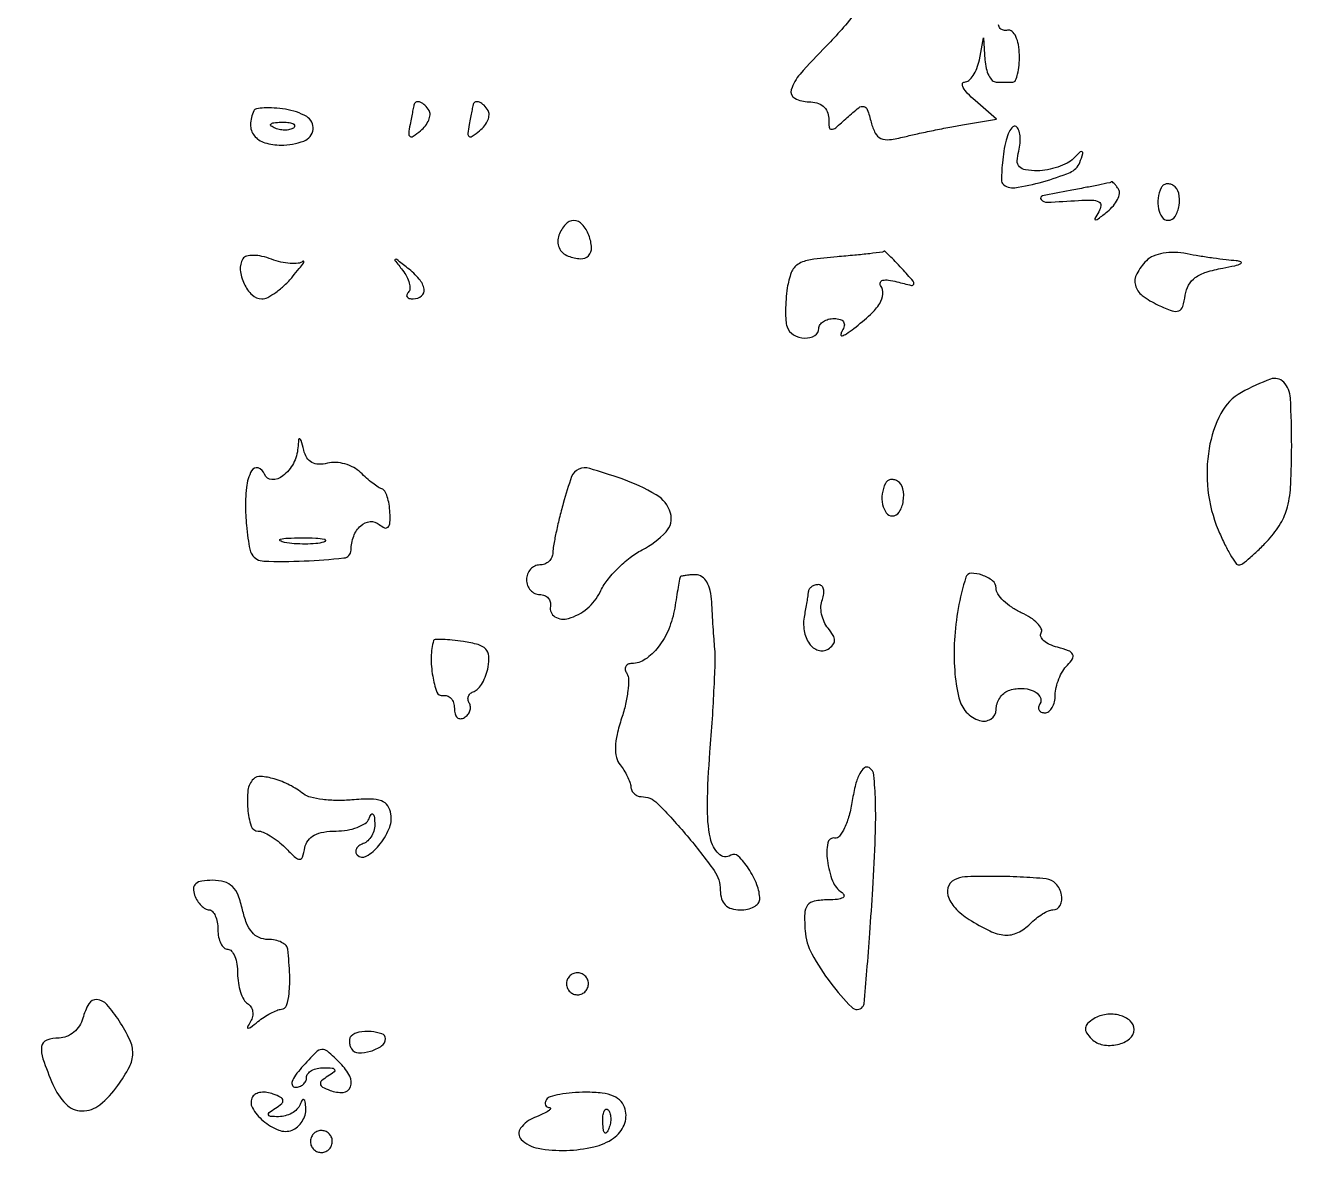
# Model space of a CAD drawing. Extents: x 0 to 5034, y 0 to 2560.
# Drawn here: x 4905.5 to 5034, y 996.2 to 1110.8 of the extents above; entities that cross this region are included whole.
import ezdxf

# ---------------------------------------------------------------- set-up
doc = ezdxf.new("R2010")
doc.units = 0

msp = doc.modelspace()

# ---------------------------------------------------------------- linework, layer by layer
for points in [[(4860.947806, 849.375, -0.000208), (4861.188992, 872.158542, -0.000253), (4861.434571, 893.5, 0.000485), (4861.65013, 913.020275, 0.0007), (4861.79983, 930.28125, 0.000358), (4861.895829, 944.924565, 0.011487), (4861.83456, 948.5, -0.00753), (4861.702192, 953.78366, -0.004429), (4861.695061, 960.103396, -0.001095), (4861.811246, 971.815914, -0.000038), (4862.367921, 1017.5, -0.000167), (4863.24921, 1087.471432, -0.000374), (4863.976365, 1140.639876, -0.000453)], [(4989.841148, 1112.160187, -0.012905), (4988.322256, 1110.334061, -0.014811), (4986.777211, 1108.673023, 0.013646), (4984.099085, 1105.807249, 0.10556), (4983.202516, 1104.219085, 0.363145), (4983.56175, 1103.352757, 0.120843), (4985, 1103, -0.07174), (4985.808103, 1102.883454, -0.10155), (4986.447883, 1102.543127, -0.113349), (4986.85511, 1102.011628, -0.107422), (4987, 1101.345012, 0.028525), (4987.053235, 1100.41265, 0.387308), (4987.288959, 1100.206865, 0.172156), (4987.710473, 1100.366637, 0.008071), (4988.872914, 1101.384989, -0.014118), (4990.054101, 1102.39478, -0.221157), (4990.556435, 1102.519728, -0.266987), (4990.918368, 1102.206538, -0.019975), (4991.312786, 1100.911905, 0.054401), (4991.733185, 1099.809996, 0.173566), (4992.298518, 1099.279181, 0.135685), (4993.168746, 1099.156114, 0.028683), (4994.689872, 1099.443274, -0.00701), (4996.000821, 1099.750107, -0.003698), (4997.636167, 1100.096105, -0.003678), (4999.315776, 1100.425659, -0.005667), (5000.773676, 1100.683516), (5004.047353, 1101.22434), (5001.870667, 1103.11217, -0.023158), (5001.107654, 1103.838476, -0.059778), (5000.651648, 1104.44545, -0.164859), (5000.575884, 1104.822839, -0.377015), (5000.777439, 1105, 0.177369), (5001.22403, 1105.163569, 0.068974), (5001.669934, 1105.660938, 0.056896), (5002.048493, 1106.388981, 0.043915), (5002.294267, 1107.25), (5002.727636, 1109.5), (5002.863818, 1107.25, 0.042203), (5002.989419, 1106.388702, 0.059684), (5003.253747, 1105.660938, 0.076309), (5003.607244, 1105.165716, 0.202329), (5004, 1105), (5004.911875, 1105), (5005.7, 1105, 0.29673), (5005.968194, 1105.17453, 0.045468), (5006.182358, 1105.807812, 0.038516), (5006.324103, 1106.696089, 0.024035), (5006.359091, 1107.75, 0.039296), (5006.260555, 1108.801616, 0.068995), (5005.994728, 1109.632196, 0.103188), (5005.609995, 1110.134974, 0.235307), (5005.159091, 1110.25, -0.109274), (5004.736992, 1110.252217, -0.153705), (5004.41392, 1110.440625, -0.143633), (5004.243082, 1110.79204, -0.091399)]]:
    msp.add_lwpolyline(points, format="xyb")
for points in [[(4944.923489, 1102.75, 0.022627), (4944.879465, 1102.578838, 0.001278), (4944.768639, 1102.042982, 0.001959), (4944.640817, 1101.40412, 0.001435), (4944.503782, 1100.694193, 0.020367), (4944.366074, 1099.76469, 0.292577), (4944.508535, 1099.479244, 0.295382), (4944.825868, 1099.490613, 0.020624), (4945.569283, 1100.057499, 0.053729), (4946.06743, 1100.570492, 0.066817), (4946.403198, 1101.143652, 0.080372), (4946.533867, 1101.6868, 0.158628), (4946.429973, 1102.113307, 0.058821), (4946.014609, 1102.636426, 0.095878), (4945.545492, 1102.951231, 0.167479), (4945.158717, 1102.977568, 0.257983)], [(4950.923489, 1102.75, 0.022627), (4950.879465, 1102.578838, 0.001278), (4950.768639, 1102.042982, 0.001959), (4950.640817, 1101.40412, 0.001435), (4950.503782, 1100.694193, 0.020367), (4950.366074, 1099.76469, 0.292577), (4950.508535, 1099.479244, 0.295382), (4950.825868, 1099.490613, 0.020624), (4951.569283, 1100.057499, 0.053729), (4952.06743, 1100.570492, 0.066817), (4952.403198, 1101.143652, 0.080372), (4952.533867, 1101.6868, 0.158628), (4952.429973, 1102.113307, 0.058821), (4952.014609, 1102.636426, 0.095878), (4951.545492, 1102.951231, 0.167479), (4951.158717, 1102.977568, 0.257983)], [(4928.641106, 1102.083269, 0.101996), (4928.31118, 1100.683212, 0.176841), (4928.684676, 1099.563362, 0.15343), (4929.751536, 1098.842336, 0.072587), (4931.412009, 1098.6, 0.088782), (4933.724696, 1099.013912, 0.28103), (4934.659647, 1100.197255, 0.301685), (4934.01098, 1101.489381, 0.093724), (4931.853047, 1102.234876, 0.019431), (4930.706559, 1102.357871, 0.028803), (4929.696334, 1102.368402, 0.028124), (4928.910044, 1102.286809, 0.249078)], [(4932.729167, 1100.395833, -0.126455), (4932.402231, 1100.202593, -0.060344), (4931.916927, 1100.123424, -0.05415), (4931.359369, 1100.160852, -0.051402), (4930.8125, 1100.316886, -0.054073), (4930.395823, 1100.538436, -0.470617), (4930.37858, 1100.720685, -0.168741), (4930.670344, 1100.862007, -0.018894), (4931.416667, 1100.921053, -0.028489), (4932.112848, 1100.910055, -0.077125), (4932.592839, 1100.799335, -0.208169), (4932.77538, 1100.614691, -0.296942)], [(5004.784359, 1097.984105, 0.010383), (5004.637474, 1096.814808, 0.015233), (5004.561127, 1095.781276, 0.010523), (5004.542251, 1094.932256, 0.19922), (5004.641792, 1094.691541, 0.237589), (5005.887046, 1094.280438, 0.030226), (5008.734604, 1094.881691, 0.031015), (5011.499132, 1095.830263, 0.206526), (5012.491191, 1096.851461, 0.009217), (5012.808706, 1097.734521, 0.346686), (5012.742258, 1097.921946, 0.339227), (5012.541927, 1097.903577, 0.009047), (5011.859246, 1097.25, -0.075451), (5011.203199, 1096.770563, -0.038192), (5010.260018, 1096.367188, -0.036836), (5009.201029, 1096.092099, -0.045158), (5008.183369, 1096, -0.035711), (5006.96927, 1096.086823, -0.168985), (5006.358903, 1096.402718, -0.202449), (5006.138783, 1096.989471, -0.053847), (5006.289489, 1097.999004, 0.040514), (5006.430976, 1098.800193, 0.050637), (5006.425409, 1099.554971, 0.059358), (5006.285873, 1100.158689, 0.169471), (5006.018122, 1100.4888, 0.348099), (5005.681568, 1100.449452, 0.081871), (5005.32813, 1099.955498, 0.051095), (5005.009742, 1099.098186, 0.026947)], [(5011.5, 1094, 0.007917), (5008.69198, 1093.451208, 0.567503), (5008.566323, 1093.083867, 0.231794), (5009.200307, 1092.806443, 0.006078), (5012.362916, 1092.981248, -0.019636), (5013.750086, 1093.020244, -0.124687), (5014.426413, 1092.840864, -0.300927), (5014.627679, 1092.453162, -0.109443), (5014.420958, 1091.837211, 0.013618), (5014.030488, 1091.146594, 0.575195), (5014.103404, 1091.02941, 0.159421), (5014.368494, 1091.124964, 0.004823), (5015.297031, 1091.863307, 0.045407), (5015.899872, 1092.450424, 0.060421), (5016.323224, 1093.086608, 0.074798), (5016.515863, 1093.673515, 0.182333), (5016.429973, 1094.113307, 0.02147), (5016.206124, 1094.44297, 0.035527), (5015.986842, 1094.697849, 0.040954), (5015.798595, 1094.858818, 0.327123), (5015.690983, 1094.858095, -0.108433), (5015.530457, 1094.78583, -0.001255), (5014.381101, 1094.547493, -0.00376), (5013.046896, 1094.284755, -0.002437)], [(5020.754232, 1094.266312, 0.084697), (5020.436116, 1093.221291, 0.082939), (5020.479003, 1092.121909, 0.104464), (5020.84371, 1091.288862, 0.234312), (5021.437328, 1090.972506, 0.26629), (5022.162879, 1091.360605, 0.1021), (5022.575922, 1092.472687, 0.093314), (5022.533019, 1093.735512, 0.201974), (5021.980032, 1094.512341, 0.086456), (5021.629461, 1094.652808, 0.102024), (5021.272696, 1094.654687, 0.11056), (5020.965717, 1094.518222, 0.11748)], [(4959.623848, 1089.462146, 0.092161), (4959.504122, 1088.813795, 0.103874), (4959.634902, 1088.194765, 0.104304), (4960.002965, 1087.682533, 0.093639), (4960.559987, 1087.338607, 0.076522), (4961.809452, 1087.067507, 0.216242), (4962.624135, 1087.378824, 0.214489), (4962.930575, 1088.199704, 0.075422), (4962.654923, 1089.456872, 0.089288), (4961.988192, 1090.557855, 0.214827), (4961.139006, 1090.942142, 0.215353), (4960.290093, 1090.560506, 0.089658)], [(4987.856094, 1087.269294, 0.015365), (4985.147048, 1086.969328, 0.104831), (4983.891297, 1086.511078, 0.164516), (4983.207119, 1085.675121, 0.053562), (4982.802767, 1084.109523, 0.017466), (4982.67448, 1082.956455, 0.017529), (4982.627195, 1081.798651, 0.017644), (4982.657032, 1080.788291, 0.064324), (4982.780006, 1080.159981, 0.182203), (4983.4258, 1079.364973, 0.120199), (4984.567177, 1079.025748, 0.146542), (4985.586632, 1079.276706, 0.265597), (4986, 1080, -0.153634), (4986.120018, 1080.381379, -0.097988), (4986.457961, 1080.70625, -0.080552), (4986.962904, 1080.925455, -0.062283), (4987.559017, 1081, -0.066197), (4988.166857, 1080.919172, -0.185208), (4988.508155, 1080.669978, -0.202208), (4988.578047, 1080.274284, -0.079362), (4988.367059, 1079.75, 0.096966), (4988.233966, 1079.382731, 0.524443), (4988.361763, 1079.261481, 0.098107), (4988.794358, 1079.445653, 0.014904), (4989.558042, 1080, 0.020318), (4991.257081, 1081.42622, 0.068635), (4992.182869, 1082.537056, 0.121343), (4992.491979, 1083.481748, 0.158379), (4992.277645, 1084.359778, -0.235596), (4992.248647, 1084.678188, -0.250251), (4992.485483, 1084.881112, -0.090769), (4993.069004, 1084.90269, -0.027932), (4993.935675, 1084.727072, 0.006809), (4995.397865, 1084.365901, 0.376946), (4995.628215, 1084.489481, 0.27507), (4995.57394, 1084.788716, 0.004818), (4994.437059, 1086.069549, 0.006901), (4993.760202, 1086.797031, 0.011949), (4993.175306, 1087.379982, 0.006012), (4992.684178, 1087.835512, 0.489694), (4992.595012, 1087.819752, -0.245828), (4992.480072, 1087.740509, -0.001464), (4991.163762, 1087.583702, -0.005564), (4989.643242, 1087.42421, -0.003458)], [(5019.25, 1086.866447, 0.071737), (5018.266642, 1085.533585, 0.190762), (5018.132839, 1084.379376, 0.167277), (5018.831897, 1083.342215, 0.053077), (5020.453913, 1082.369517, 0.021123), (5021.856485, 1081.789875, 0.176638), (5022.531669, 1081.789886, 0.235193), (5022.939777, 1082.220024, 0.038882), (5023.196111, 1083.369517, -0.091967), (5023.542326, 1084.396679, -0.109565), (5024.220315, 1085.159209, -0.081352), (5025.328264, 1085.712857, -0.031559), (5027, 1086.118359, 0.011143), (5028.243445, 1086.366736, 0.070091), (5028.847656, 1086.593744, 0.629561), (5028.838925, 1086.760559, 0.083414), (5028.375, 1086.868359, -0.013236), (5027.357867, 1086.958448, -0.005977), (5026.029688, 1087.127724, -0.005913), (5024.631101, 1087.339882, -0.00804), (5023.375, 1087.566447, 0.041341), (5022.129018, 1087.706455, 0.04938), (5020.950704, 1087.624529, 0.055673), (5019.952863, 1087.338323, 0.100682)], [(4927.532157, 1087.052032, 0.164376), (4927.272579, 1085.931987, 0.086305), (4927.658641, 1084.538587, 0.089276), (4928.474259, 1083.397438, 0.195477), (4929.452001, 1083, 0.121773), (4930.055038, 1083.149077, 0.034565), (4930.882815, 1083.660938, 0.032623), (4931.768162, 1084.38887, 0.029422), (4932.584356, 1085.25, 0.006193), (4933.260831, 1086.073987, 0.020697), (4933.674841, 1086.637504, 0.185816), (4933.708717, 1086.785655, 0.583175), (4933.636521, 1086.813844, -0.144415), (4933.151736, 1086.610692, -0.044025), (4932.347969, 1086.593018, -0.039981), (4931.398513, 1086.732559, -0.034383), (4930.432579, 1087.025633, 0.035999), (4929.472077, 1087.313677, 0.05262), (4928.595569, 1087.414252, 0.065841), (4927.908657, 1087.329758, 0.193186)], [(4943.741324, 1085.907991, -0.04346), (4944.167948, 1085.250225, -0.05878), (4944.424724, 1084.590349, -0.073134), (4944.485663, 1084.026546, -0.188967), (4944.324657, 1083.657991, 0.113033), (4944.167715, 1083.407824, 0.253554), (4944.20266, 1083.193285, 0.172529), (4944.43152, 1083.046271, 0.057388), (4944.833333, 1083, 0.167773), (4945.678346, 1083.291752, 0.279531), (4945.935729, 1083.973993, 0.133893), (4945.44097, 1084.996659, 0.047268), (4944.25, 1086.127555, 0.001728), (4943.151917, 1086.982619, 0.272896), (4943.003157, 1087.001363, 0.488078), (4942.97634, 1086.898565, 0.002328)], [(5028.891725, 1073.502282, 0.150147), (5026.808571, 1071.374828, 0.077597), (5025.619467, 1067.809614, 0.069262), (5025.498273, 1063.593887, 0.071676), (5026.540429, 1059.557482, 0.013919), (5027.155098, 1058.194324, 0.020889), (5027.772893, 1057.04501, 0.016714), (5028.33486, 1056.165204, 0.24709), (5028.648749, 1056, 0.164784), (5029.005338, 1056.1208, 0.013435), (5029.782595, 1056.74951, 0.016914), (5030.684234, 1057.574156, 0.012184), (5031.635329, 1058.551522, 0.052069), (5032.873674, 1060.203113, 0.073976), (5033.57312, 1061.896801, 0.049278), (5033.909254, 1064.191008, 0.011751), (5034, 1068.051522, 0.012881), (5033.874185, 1072.934346, 0.177183), (5033.191908, 1074.538022, 0.302735), (5031.850606, 1074.851929, 0.034969)], [(4933.116001, 1067.872445, -0.106365), (4932.658714, 1066.300462, -0.102489), (4931.59132, 1065.031358, -0.175678), (4930.482368, 1064.664548, -0.309362), (4929.734151, 1065.208262, 0.231485), (4929.085832, 1065.841333, 0.369403), (4928.411704, 1065.564886, 0.090702), (4927.899061, 1063.865679, 0.037437), (4927.809201, 1061.455255, 0.012157), (4927.897211, 1060.034995, 0.014635), (4928.051307, 1058.706396, 0.013339), (4928.242203, 1057.603662, 0.089106), (4928.445789, 1057.087716, 0.252001), (4929.664318, 1056.384359, 0.017678), (4933.742709, 1056.407098, 0.016537), (4937.789339, 1056.707089, 0.378364), (4938.513764, 1057.5, -0.085597), (4938.782393, 1058.914805, -0.118605), (4939.502824, 1059.980336, -0.164587), (4940.448529, 1060.395783, -0.197612), (4941.369431, 1060.108362, 0.071128), (4941.918956, 1059.770911, 0.320377), (4942.266844, 1059.845569, 0.172052), (4942.457842, 1060.299168, 0.025386), (4942.46493, 1061.309804, 0.030326), (4942.375435, 1062.164074, 0.040572), (4942.185646, 1062.919576, 0.04588), (4941.933013, 1063.486951, 0.195176), (4941.648812, 1063.714286, -0.074537), (4941.280112, 1063.886953, -0.016803), (4940.715176, 1064.290592, -0.017057), (4940.088588, 1064.805733, -0.0158), (4939.481877, 1065.375266, 0.073861), (4938.785713, 1065.891369, 0.05453), (4937.894269, 1066.249014, 0.054833), (4936.952853, 1066.403868, 0.077468), (4936.108784, 1066.318197, -0.066908), (4935.229429, 1066.210235, -0.124937), (4934.540523, 1066.393528, -0.129178), (4934.037305, 1066.877165, -0.07412), (4933.707194, 1067.657216, 0.005129), (4933.441958, 1068.64383, 0.241743), (4933.305359, 1068.791265, 0.487812), (4933.19061, 1068.719554, 0.008347)], [(4960.052581, 1062.25, 0.007651), (4959.653482, 1060.722645, 0.008467), (4959.315435, 1059.234375, 0.007956), (4959.068994, 1057.956453, 0.042559), (4959.005577, 1057.25, -0.105698), (4958.901387, 1056.773056, -0.09883), (4958.609972, 1056.367188, -0.095777), (4958.176083, 1056.095102, -0.092545), (4957.666667, 1056, 0.111732), (4957.158026, 1055.884901, 0.100101), (4956.725, 1055.559375, 0.094518), (4956.434507, 1055.072738, 0.087646), (4956.333333, 1054.5, 0.087646), (4956.434507, 1053.927262, 0.094518), (4956.725, 1053.440625, 0.100101), (4957.158026, 1053.115099, 0.111732), (4957.666667, 1053, -0.093192), (4958.156359, 1052.90793, -0.117191), (4958.534896, 1052.646165, -0.123741), (4958.741881, 1052.254565, -0.111622), (4958.75, 1051.795455, 0.3205), (4959.213778, 1050.744733, 0.206944), (4960.588468, 1050.56964, 0.103669), (4962.488541, 1051.578337, 0.107718), (4963.792708, 1053.253373, -0.052885), (4964.511395, 1054.418738, -0.031432), (4965.589462, 1055.64512, -0.03118), (4966.832406, 1056.745172, -0.046257), (4968.056183, 1057.529053, 0.084071), (4970.487463, 1059.358201, 0.267182), (4970.945215, 1061.262639, 0.191683), (4969.491376, 1063.116475, 0.047935), (4965.929002, 1064.755333, 0.01106), (4962.741416, 1065.78788, 0.175299), (4961.622135, 1065.725213, 0.210435), (4960.904, 1064.958936, 0.01682)], [(4992.754232, 1064.266312, 0.084697), (4992.436116, 1063.221291, 0.082939), (4992.479003, 1062.121909, 0.104464), (4992.84371, 1061.288862, 0.234312), (4993.437328, 1060.972506, 0.26629), (4994.162879, 1061.360605, 0.1021), (4994.575922, 1062.472687, 0.093314), (4994.533019, 1063.735512, 0.201974), (4993.980032, 1064.512341, 0.086456), (4993.629461, 1064.652808, 0.102024), (4993.272696, 1064.654687, 0.11056), (4992.965717, 1064.518222, 0.11748)], [(4935.761659, 1058.31292, -0.041951), (4934.934218, 1058.169017, -0.020826), (4933.869594, 1058.119272, -0.020511), (4932.754739, 1058.159391, -0.028254), (4931.761659, 1058.292739, -0.082665), (4931.319562, 1058.45659, -0.67161), (4931.339362, 1058.605813, -0.053901), (4932.071102, 1058.715166, -0.008901), (4933.5, 1058.747817, -0.009782), (4934.938425, 1058.726931, -0.038992), (4935.814362, 1058.62839, -0.417468), (4935.916221, 1058.476221, -0.285845)], [(4971.917769, 1054.75, 0.03491), (4971.871101, 1054.56568, 0.00091), (4971.722127, 1053.729795, 0.001918), (4971.552635, 1052.746619, 0.001309), (4971.367225, 1051.628027, -0.057664), (4970.761113, 1049.494864, -0.066724), (4969.702572, 1047.668567, -0.07813), (4968.384006, 1046.424561, -0.151229), (4967.012412, 1046, 0.102402), (4966.630407, 1045.920935, 0.17846), (4966.399131, 1045.700507, 0.166522), (4966.357171, 1045.369768, 0.087661), (4966.512083, 1044.98045, -0.140252), (4966.684709, 1044.368358, -0.02819), (4966.615934, 1043.226641, -0.027752), (4966.379159, 1041.863814, -0.02282), (4965.980775, 1040.441748, 0.023426), (4965.52544, 1038.808777, 0.04806), (4965.354674, 1037.492791, 0.064388), (4965.453373, 1036.463553, 0.117669), (4965.824638, 1035.711298, -0.031746), (4966.215692, 1035.174116, -0.02693), (4966.559603, 1034.562069, -0.027812), (4966.812175, 1033.968782, -0.065603), (4966.914963, 1033.5, 0.092473), (4967.02033, 1033.118174, 0.088752), (4967.257227, 1032.79375, 0.090428), (4967.587497, 1032.576102, 0.100918), (4967.960704, 1032.5, -0.200458), (4969.618997, 1031.807329, -0.019318), (4972.629314, 1028.515904, -0.021042), (4975.362258, 1024.995347, -0.15575), (4976, 1022.99768, 0.072433), (4976.126953, 1022.125931, 0.12483), (4976.50029, 1021.49971, 0.124726), (4977.127204, 1021.126771, 0.072244), (4978, 1021, 0.051316), (4978.765259, 1021.078748, 0.071248), (4979.4125, 1021.313062, 0.091301), (4979.84758, 1021.658957, 0.181196), (4980, 1022.065741, 0.094577), (4979.717259, 1023.547137, 0.050987), (4978.857635, 1025.202071, 0.053918), (4977.826833, 1026.454361, 0.344747), (4977.063134, 1026.539019, -0.34994), (4975.835253, 1026.686663, -0.145647), (4974.99799, 1028.26158, -0.054409), (4974.687089, 1031.681673, -0.015624), (4974.949496, 1037, 0.003762), (4975.198291, 1040.40111, 0.004575), (4975.378201, 1043.590625, 0.003874), (4975.484121, 1046.274189, 0.031638), (4975.445431, 1047.5, -0.00482), (4975.363442, 1048.460357, -0.00218), (4975.273624, 1049.720312, -0.002158), (4975.190363, 1051.050918, -0.00295), (4975.127623, 1052.25, 0.041974), (4974.976536, 1053.403206, 0.080232), (4974.635894, 1054.270396, 0.11072), (4974.131755, 1054.806202, 0.149933), (4973.5, 1055, 0.015605), (4972.91926, 1054.981871, 0.023578), (4972.41647, 1054.926563, 0.020283), (4972.024083, 1054.848137, 0.259392)], [(5000.923489, 1054.75, 0.029335), (5000.15351, 1051.580812, 0.030559), (4999.772898, 1048.386294, 0.031884), (4999.792146, 1045.311174, 0.040277), (5000.218497, 1042.5, 0.128008), (5000.971716, 1041.072977, 0.132762), (5002.315812, 1040.218028, 0.218755), (5003.472202, 1040.367069, 0.258512), (5004, 1041.319687, -0.078112), (5004.093509, 1041.914594, -0.066062), (5004.367188, 1042.490318, -0.067836), (5004.772146, 1042.960371, -0.093218), (5005.25, 1043.245704, -0.087583), (5006.535929, 1043.476617, -0.099695), (5007.761697, 1043.233526, -0.159488), (5008.450809, 1042.640231, -0.281404), (5008.447214, 1041.91459, 0.092807), (5008.312451, 1041.565579, 0.171257), (5008.359094, 1041.268661, 0.174358), (5008.580506, 1041.070312, 0.096615), (5008.940983, 1041, 0.166206), (5009.34498, 1041.138108, 0.095335), (5009.688914, 1041.52875, 0.076258), (5009.921394, 1042.111511, 0.056901), (5010, 1042.8, -0.057679), (5010.090218, 1043.579465, -0.038924), (5010.362121, 1044.433371, -0.039084), (5010.760614, 1045.229242, -0.06084), (5011.232753, 1045.832753, 0.05587), (5011.750746, 1046.481528, 0.271724), (5011.764989, 1046.933319, 0.180205), (5011.346492, 1047.296753, 0.025689), (5010.244001, 1047.646443, -0.041799), (5009.432223, 1047.932985, -0.073798), (5008.835197, 1048.315834, -0.114414), (5008.5378, 1048.727669, -0.242376), (5008.567636, 1049.109437, 0.259193), (5008.587282, 1049.533017, 0.079103), (5008.201702, 1050.07454, 0.056757), (5007.496234, 1050.645926, 0.034977), (5006.556388, 1051.156262, -0.040273), (5005.578209, 1051.700886, -0.046675), (5004.750939, 1052.372353, -0.052737), (5004.179556, 1053.0642, -0.147288), (5004, 1053.660515, 0.233515), (5003.641335, 1054.386608, 0.078367), (5002.572199, 1054.966195, 0.088024), (5001.459688, 1055.151162, 0.326669)], [(4984.923489, 1053.25, -0.012164), (4984.873569, 1052.855882, -0.003452), (4984.776823, 1052.245618, -0.003475), (4984.657976, 1051.557714, -0.003671), (4984.531643, 1050.88402, 0.088603), (4984.506823, 1049.330009, 0.113408), (4985.044931, 1048.008247, 0.162297), (4985.946197, 1047.34206, 0.220555), (4986.936755, 1047.460912, 0.075522), (4987.431146, 1047.881008, 0.180869), (4987.597095, 1048.324799, 0.13691), (4987.448557, 1048.857023, 0.037125), (4986.936683, 1049.576293, -0.069238), (4986.535938, 1050.223418, -0.054945), (4986.287645, 1051.008164, -0.056278), (4986.22037, 1051.805133, -0.084748), (4986.35674, 1052.487265, 0.055413), (4986.50817, 1053.066534, 0.099359), (4986.482181, 1053.555634, 0.146758), (4986.28876, 1053.876422, 0.186304), (4985.968615, 1054, 0.074609), (4985.592753, 1053.943601, 0.08132), (4985.262056, 1053.779687, 0.089972), (4985.026538, 1053.53626, 0.122548)], [(4946.9, 1048.326807, 0.072026), (4946.645905, 1046.68056, 0.044149), (4946.800971, 1044.7194, 0.044649), (4947.228168, 1043.089828, 0.375719), (4947.840909, 1042.75, -0.13841), (4948.282115, 1042.722327, -0.127778), (4948.659517, 1042.468601, -0.106668), (4948.912902, 1042.017933, -0.075056), (4949, 1041.440983, 0.067432), (4949.074611, 1040.890269, 0.140899), (4949.298542, 1040.524436, 0.190788), (4949.63036, 1040.397824, 0.136093), (4950.016312, 1040.510081, 0.08179), (4950.364971, 1040.813905, 0.092127), (4950.580585, 1041.202051, 0.100674), (4950.631229, 1041.612904, 0.119451), (4950.510081, 1041.983688, -0.111073), (4950.389793, 1042.332214, -0.127183), (4950.439526, 1042.680313, -0.120646), (4950.655916, 1042.973971, -0.093739), (4951.003677, 1043.167892, 0.134201), (4951.422989, 1043.447771, 0.048339), (4951.842643, 1044.037059, 0.043654), (4952.199713, 1044.805532, 0.039386), (4952.432812, 1045.651119, 0.064426), (4952.500976, 1046.756653, 0.178303), (4952.188059, 1047.457378, 0.133417), (4951.417903, 1047.911361, 0.030421), (4949.922904, 1048.224623, 0.010722), (4948.795215, 1048.365504, 0.017264), (4947.829228, 1048.431599, 0.011382), (4947.051382, 1048.440177, 0.326435)], [(4989.398003, 1032.087509, -0.026764), (4989.070689, 1030.56736, -0.042643), (4988.613976, 1029.319393, -0.052812), (4988.106483, 1028.475806, -0.284108), (4987.628659, 1028.290447, 0.416227), (4986.907927, 1027.791784, 0.076919), (4986.866416, 1026.000467, 0.060312), (4987.395931, 1023.934005, 0.158754), (4988.35306, 1022.765313, -0.192301), (4988.555453, 1022.482483, -0.343422), (4988.445026, 1022.235504, -0.096832), (4987.891469, 1022.066885, -0.024162), (4986.942691, 1022.015313, 0.042288), (4985.543392, 1021.888311, 0.191667), (4984.859961, 1021.465734, 0.153408), (4984.567689, 1020.623001, 0.024634), (4984.602692, 1018.861113, 0.108781), (4985.283914, 1016.543083, 0.036506), (4987.215182, 1013.566345, 0.034195), (4989.347008, 1011.120293, 0.429576), (4990.447402, 1011.148814, 0.162504), (4990.586777, 1011.46843, 0.000907), (4990.879307, 1014.814466, 0.003757), (4991.178543, 1018.649213, 0.002363), (4991.473352, 1023.134476, 0.005882), (4991.732685, 1028.407256, 0.016716), (4991.747223, 1032.08609, 0.016539), (4991.585491, 1034.668302, 0.234564), (4991.110774, 1035.431538, 0.311578), (4990.623765, 1035.406916, 0.111165), (4990.154234, 1034.843517, 0.056992), (4989.733087, 1033.722911, 0.02177)], [(4928.597766, 1034.264432, 0.168232), (4928.053984, 1033.144601, 0.052159), (4928.026464, 1031.245545, 0.054131), (4928.374297, 1029.51083, 0.327164), (4929.071429, 1029, -0.105445), (4929.59647, 1028.888029, -0.031962), (4930.321205, 1028.506913, -0.030442), (4931.100072, 1027.963829, -0.028919), (4931.821429, 1027.321407, 0.010058), (4932.87706, 1026.307398, 0.188479), (4933.298157, 1026.142815, 0.330021), (4933.583549, 1026.35421, 0.026367), (4933.823324, 1027.321407, -0.119028), (4934.15175, 1028.042796, -0.105187), (4934.786216, 1028.573982, -0.080553), (4935.735875, 1028.895728, -0.0415), (4936.989991, 1029, 0.040952), (4938.11523, 1029.092317, 0.048447), (4939.146265, 1029.367188, 0.055371), (4939.943326, 1029.770049, 0.153349), (4940.337719, 1030.25, -0.039934), (4940.556639, 1030.68816, -0.436971), (4940.728876, 1030.723735, -0.209411), (4940.86373, 1030.497581, -0.019378), (4940.921053, 1029.833333, -0.070911), (4940.85767, 1029.162848, -0.067657), (4940.609622, 1028.525112, -0.072385), (4940.221879, 1028.015666, -0.108595), (4939.75, 1027.720238, 0.065531), (4939.318331, 1027.498843, 0.116828), (4939.05253, 1027.203869, 0.158807), (4938.992657, 1026.885405, 0.155113), (4939.130952, 1026.589286, 0.352284), (4940.064303, 1026.449481, 0.087269), (4941.331487, 1027.52296, 0.070358), (4942.364726, 1029.195485, 0.140572), (4942.570073, 1030.723525, 0.11461), (4942.241784, 1031.560103, 0.156637), (4941.605468, 1032.051781, 0.088107), (4940.500088, 1032.243073, 0.020388), (4938.606349, 1032.157469, -0.025036), (4937.099417, 1032.103376, -0.027203), (4935.636212, 1032.203869, -0.028103), (4934.404064, 1032.427008, -0.105824), (4933.699975, 1032.763838, 0.045658), (4932.27207, 1033.670682, 0.047166), (4930.718435, 1034.291772, 0.051679), (4929.355745, 1034.543649, 0.219661)], [(4922.638374, 1022.5, 0.048303), (4922.924763, 1021.926204, 0.053891), (4923.307216, 1021.440625, 0.061199), (4923.723081, 1021.108626, 0.13875), (4924.106989, 1021, -0.208972), (4924.448422, 1020.850784, -0.081888), (4924.737678, 1020.4125, -0.06238), (4924.934472, 1019.765672, -0.042713), (4925, 1019, 0.048028), (4925.073693, 1018.234582, 0.068025), (4925.29375, 1017.5875, 0.088204), (4925.618118, 1017.151477, 0.191087), (4926, 1017, -0.222681), (4926.382793, 1016.820624, -0.076538), (4926.70625, 1016.282961, -0.058208), (4926.92683, 1015.49372, -0.039081), (4927, 1014.559017, 0.038227), (4927.075066, 1013.578603, 0.041761), (4927.298542, 1012.650564, 0.045839), (4927.625614, 1011.900891, 0.129267), (4928.016312, 1011.489919, -0.114024), (4928.349683, 1011.159704, -0.098926), (4928.526028, 1010.699422, -0.092469), (4928.517838, 1010.179442, -0.085227), (4928.324353, 1009.680902, 0.016785), (4928.008747, 1009.112256, 0.553529), (4928.075199, 1009.000888, 0.170496), (4928.312781, 1009.078573, 0.006443), (4929.058042, 1009.664963, -0.025426), (4929.679866, 1010.117108, -0.024081), (4930.355487, 1010.512698, -0.024832), (4930.986835, 1010.803699, -0.073374), (4931.45, 1010.914963, 0.295809), (4931.959083, 1011.313741, 0.056228), (4932.2273, 1012.520232, 0.03739), (4932.286555, 1014.390574, 0.01415), (4932.1, 1017, 0.173926), (4931.91813, 1017.382265, 0.080861), (4931.465215, 1017.70625, 0.065326), (4930.821655, 1017.926042, 0.0497), (4930.079455, 1018, -0.105113), (4929.18471, 1018.190199, -0.11088), (4928.464346, 1018.726286, -0.084727), (4927.908644, 1019.650993, -0.038986), (4927.5, 1021, 0.037257), (4927.057991, 1022.477511, 0.107456), (4926.476084, 1023.367134, 0.129236), (4925.648271, 1023.841551, 0.065934), (4924.45193, 1024, 0.035143), (4923.359221, 1023.923104, 0.13851), (4922.748081, 1023.653272, 0.216748), (4922.520527, 1023.18561, 0.098408)], [(5000.002933, 1024.166667, 0.192972), (4999.201167, 1023.488423, 0.197727), (4999.10041, 1022.452839, 0.118452), (4999.829236, 1021.206747, 0.059043), (5001.25, 1020.039371, 0.029649), (5003.351701, 1018.862179, 0.094851), (5004.896539, 1018.447646, 0.131632), (5006.188799, 1018.694481, 0.083922), (5007.443444, 1019.586301, -0.028992), (5008.051151, 1020.127343, -0.030484), (5008.707643, 1020.584726, -0.032011), (5009.318748, 1020.905646, -0.105277), (5009.761905, 1021, 0.283548), (5010.50394, 1021.457596, 0.171072), (5010.63893, 1022.516895, 0.128712), (5010.065511, 1023.650993, 0.190141), (5009.083333, 1024.150959, 0.012753), (5006.44171, 1024.334984, 0.01058), (5003.623963, 1024.399488, 0.008276), (5001.10104, 1024.362093, 0.072502)], [(4960.552786, 1014.08541, 0.099038), (4960.401684, 1013.679226, 0.097945), (4960.417584, 1013.244476, 0.097945), (4960.597789, 1012.848514, 0.099038), (4960.91459, 1012.552786, 0.099038), (4961.320774, 1012.401684, 0.097945), (4961.755524, 1012.417584, 0.097945), (4962.151486, 1012.597789, 0.099038), (4962.447214, 1012.91459, 0.099038), (4962.598316, 1013.320774, 0.097945), (4962.582416, 1013.755524, 0.097945), (4962.402211, 1014.151486, 0.099038), (4962.08541, 1014.447214, 0.099038), (4961.679226, 1014.598316, 0.097945), (4961.244476, 1014.582416, 0.097945), (4960.848514, 1014.402211, 0.099038)], [(4911.289749, 1010, -0.081717), (4910.948101, 1009.232588, -0.073995), (4910.368896, 1008.584907, -0.076311), (4909.645137, 1008.149974, -0.097502), (4908.883369, 1008, 0.088816), (4907.622148, 1007.774185, 0.277676), (4907.105361, 1007.128221, 0.119302), (4907.236661, 1005.875495, 0.014362), (4908.25, 1003.267786, 0.093547), (4909.548902, 1001.310561, 0.198694), (4911.189658, 1000.605112, 0.173884), (4913.017338, 1001.232251, 0.070561), (4914.847326, 1003.176872, 0.032282), (4916.008201, 1005.071974, 0.11699), (4916.358484, 1006.431605, 0.11675), (4916.06107, 1007.805261, 0.032086), (4914.973722, 1009.75, 0.037683), (4913.718394, 1011.403703, 0.197096), (4912.713608, 1011.897727, 0.284073), (4911.899265, 1011.467745, 0.069022)], [(5013.917675, 1009.949121, 0.050582), (5013.288944, 1009.466525, 0.177966), (5013.064941, 1009.017593, 0.176332), (5013.18405, 1008.527683, 0.049497), (5013.691142, 1007.908858, 0.152099), (5014.828218, 1007.311796, 0.100145), (5016.316801, 1007.338584, 0.113267), (5017.544649, 1007.921421, 0.229411), (5018, 1008.861626, 0.215035), (5017.607762, 1009.731487, 0.116324), (5016.552339, 1010.297085, 0.096381), (5015.172548, 1010.391299, 0.10781)], [(4938.527186, 1008.193853, 0.126718), (4938.384342, 1007.951895, 0.07666), (4938.341558, 1007.61998, 0.068433), (4938.401535, 1007.251796, 0.063947), (4938.559212, 1006.904194, 0.251502), (4939.262296, 1006.49748, 0.081215), (4940.495327, 1006.659209, 0.080596), (4941.619821, 1007.207039, 0.24382), (4942, 1007.940322, 0.321455), (4941.652963, 1008.424334, 0.063543), (4940.544228, 1008.648844, 0.058963), (4939.30547, 1008.593169, 0.156944)], [(4933.5, 1005, 0.02845), (4932.865916, 1004.213762, 0.076475), (4932.541976, 1003.574679, 0.189749), (4932.565181, 1003.178812, 0.292217), (4932.845012, 1003, 0.085274), (4933.286066, 1003.075772, 0.093604), (4933.660722, 1003.29375, 0.100386), (4933.911291, 1003.618549, 0.114747), (4934, 1004, -0.17131), (4934.134243, 1004.380315, -0.095191), (4934.514063, 1004.701752, -0.075283), (4935.080555, 1004.916433, -0.055234), (4935.75, 1004.984687, -0.01627), (4936.613819, 1004.949002, -0.267807), (4936.8437, 1004.79269, -0.3555), (4936.788165, 1004.558497, -0.022469), (4936.166154, 1004.123851, 0.032626), (4935.525235, 1003.656348, 0.262141), (4935.400494, 1003.327558, 0.239924), (4935.614019, 1003.029144, 0.028099), (4936.384129, 1002.682837, 0.110312), (4937.707721, 1002.4873, 0.290318), (4938.444923, 1003.03408, 0.214899), (4938.38378, 1004.128122, 0.076703), (4937.437763, 1005.41938, 0.013929), (4936.128497, 1006.657664, 0.212042), (4935.54839, 1006.844635, 0.17507), (4934.963778, 1006.560265, 0.00897)], [(4928.522834, 1002.036946, 0.273059), (4928.499995, 1000.920495, 0.089288), (4929.59117, 999.600474, 0.081529), (4931.168976, 998.656358, 0.187899), (4932.528939, 998.649478, 0.090621), (4933.085257, 998.988387, 0.070179), (4933.544685, 999.530791, 0.069301), (4933.840959, 1000.18672, 0.083667), (4933.921053, 1000.856989, 0.018903), (4933.863959, 1001.52067, 0.216883), (4933.730132, 1001.738573, 0.432325), (4933.559142, 1001.699755, 0.036995), (4933.337719, 1001.25, -0.101835), (4933.020829, 1000.77311, -0.066156), (4932.491913, 1000.371686, -0.062607), (4931.841521, 1000.102787, -0.069154), (4931.166667, 1000.015313, -0.016388), (4930.333374, 1000.050299, -0.289488), (4930.126313, 1000.20392, -0.33615), (4930.192289, 1000.433668, -0.019406), (4930.833846, 1000.876149, 0.032626), (4931.474765, 1001.343652, 0.262141), (4931.599506, 1001.672442, 0.239924), (4931.385981, 1001.970856, 0.028099), (4930.615871, 1002.317163, 0.057745), (4929.982156, 1002.479682, 0.067294), (4929.360915, 1002.480488, 0.078402), (4928.845937, 1002.327052, 0.14377)], [(4958.345492, 1001.75, 0.088181), (4958.229987, 1001.458844, 0.152011), (4958.255775, 1001.201693, 0.165703), (4958.419003, 1001.01933, 0.108953), (4958.690983, 1000.936614, -0.540814), (4958.755721, 1000.818415, -0.12676), (4958.567884, 1000.613779, -0.035725), (4957.991487, 1000.295457, -0.013077), (4957.135855, 999.926613, 0.135179), (4955.731082, 998.85962, 0.372217), (4955.800213, 997.712177, 0.156981), (4957.50276, 996.811604, 0.050831), (4960.380306, 996.599582, 0.048686), (4963.157227, 996.949422, 0.097661), (4965.169869, 997.841749, 0.142506), (4966.23479, 999.170375, 0.163519), (4966.345511, 1000.786768, 0.121802), (4965.923795, 1001.562048, 0.106608), (4965.170171, 1002.097552, 0.072986), (4964.011195, 1002.40544, 0.028494), (4962.353254, 1002.5, 0.019682), (4960.962055, 1002.445216, 0.026576), (4959.713976, 1002.279688, 0.025701), (4958.727766, 1002.042118, 0.18441)], [(4964.683114, 998.8125, -0.054073), (4964.461564, 998.395823, -0.470617), (4964.279315, 998.37858, -0.168741), (4964.137993, 998.670344, -0.018894), (4964.078947, 999.416667, -0.028489), (4964.089945, 1000.112848, -0.077125), (4964.200665, 1000.592839, -0.208169), (4964.385309, 1000.77538, -0.296942), (4964.604167, 1000.729167, -0.126455), (4964.797407, 1000.402231, -0.060344), (4964.876576, 999.916927, -0.05415), (4964.839148, 999.359369, -0.051402)], [(4934.552786, 998.08541, 0.099038), (4934.401684, 997.679226, 0.097945), (4934.417584, 997.244476, 0.097945), (4934.597789, 996.848514, 0.099038), (4934.91459, 996.552786, 0.099038), (4935.320774, 996.401684, 0.097945), (4935.755524, 996.417584, 0.097945), (4936.151486, 996.597789, 0.099038), (4936.447214, 996.91459, 0.099038), (4936.598316, 997.320774, 0.097945), (4936.582416, 997.755524, 0.097945), (4936.402211, 998.151486, 0.099038), (4936.08541, 998.447214, 0.099038), (4935.679226, 998.598316, 0.097945), (4935.244476, 998.582416, 0.097945), (4934.848514, 998.402211, 0.099038)]]:
    msp.add_lwpolyline(points, format="xyb", close=True)

doc.saveas('drawing.dxf')
